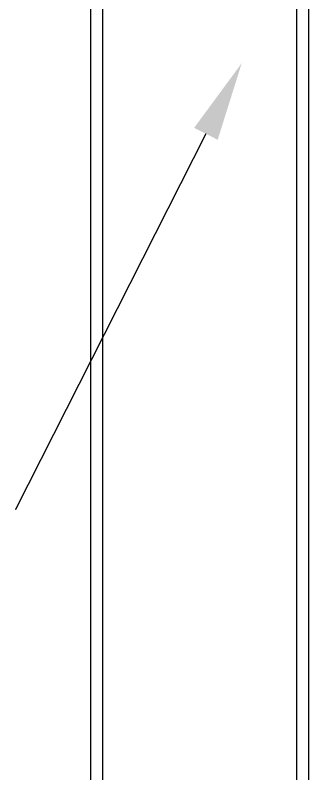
# Model space of a CAD drawing. Extents: x 815029915 to 815825525, y 579155098 to 579748855.
# Drawn here: x 815617198 to 815617508, y 579335686 to 579336484 of the extents above; entities that cross this region are included whole.
import ezdxf

# ---------------------------------------------------------------- set-up
doc = ezdxf.new("R2010")
doc.units = 0
doc.header["$LTSCALE"] = 100
doc.header["$MEASUREMENT"] = 0

msp = doc.modelspace()

# ---------------------------------------------------------------- linework, layer by layer
at = {"color": 0, "linetype": 'Continuous'}
for p, q in [((815617290.79, 579335049.79), (815617290.79, 579337872.97)), ((815617494.77, 579335049.79), (815617494.77, 579337872.97)), ((815617278.04, 579335179.83), (815617278.04, 579337770.35)), ((815617507.52, 579335179.83), (815617507.52, 579337770.35))]:
    msp.add_line(p, q, dxfattribs=at)
at = {"color": 4, "linetype": 'ByBlock', "lineweight": -2}
msp.add_line((815617198.52, 579335963.93), (815617198.31, 579335963.93), dxfattribs=at)
msp.add_lwpolyline([(815617399.14, 579336359.06), (815617198.52, 579335963.93)], dxfattribs=at)
at = {"color": 4}
msp.add_solid([(815617386.75, 579336365.35), (815617436.9, 579336433.42), (815617411.54, 579336352.76)], dxfattribs=at)

doc.saveas('drawing.dxf')
